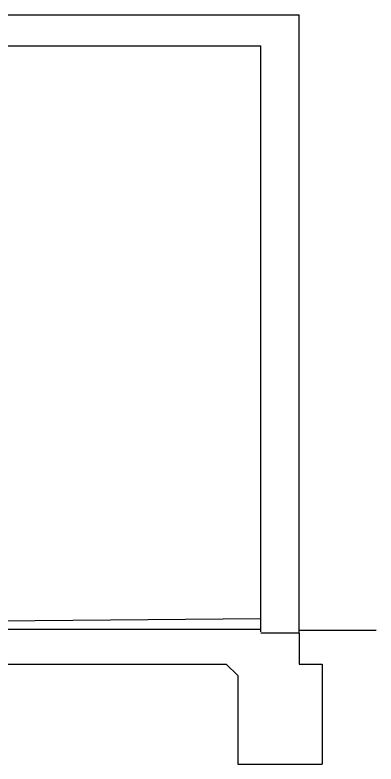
# Model space of a CAD drawing. Header units: millimetres. Extents: x -6354 to 26360, y -281 to 28373.
# Drawn here: x 24010 to 26360, y 23503 to 28373 of the extents above; entities that cross this region are included whole.
import ezdxf

# ---------------------------------------------------------------- set-up
doc = ezdxf.new("R2010")
doc.units = ezdxf.units.MM
doc.layers.add('wall', color=5, linetype='Continuous')

msp = doc.modelspace()

# ---------------------------------------------------------------- linework, layer by layer
at = {"layer": 'wall'}
for p, q in [((16649.6, 28372.5), (25859.6, 28372.5)), ((25859.6, 24352.5), (25859.6, 28372.5)), ((19639.6, 28172.5), (25609.6, 28172.5)), ((25609.6, 24362.5), (25609.6, 28172.5)), ((25609.6, 24447.5), (23499.6, 24427.5)), ((25609.6, 24377.5), (22544.6, 24377.5)), ((25859.6, 24352.5), (25609.6, 24352.5)), ((25859.6, 24372.5), (26359.6, 24372.5)), ((25859.6, 24352.5), (25859.6, 24152.5)), ((22699.6, 24152.5), (25384.6, 24152.5)), ((25459.6, 24077.5), (25384.6, 24152.5)), ((25859.6, 24152.5), (26009.6, 24152.5)), ((26009.6, 24152.5), (26009.6, 23502.5)), ((25459.6, 24077.5), (25459.6, 23502.5)), ((25459.6, 23502.5), (26009.6, 23502.5))]:
    msp.add_line(p, q, dxfattribs=at)

doc.saveas('drawing.dxf')
